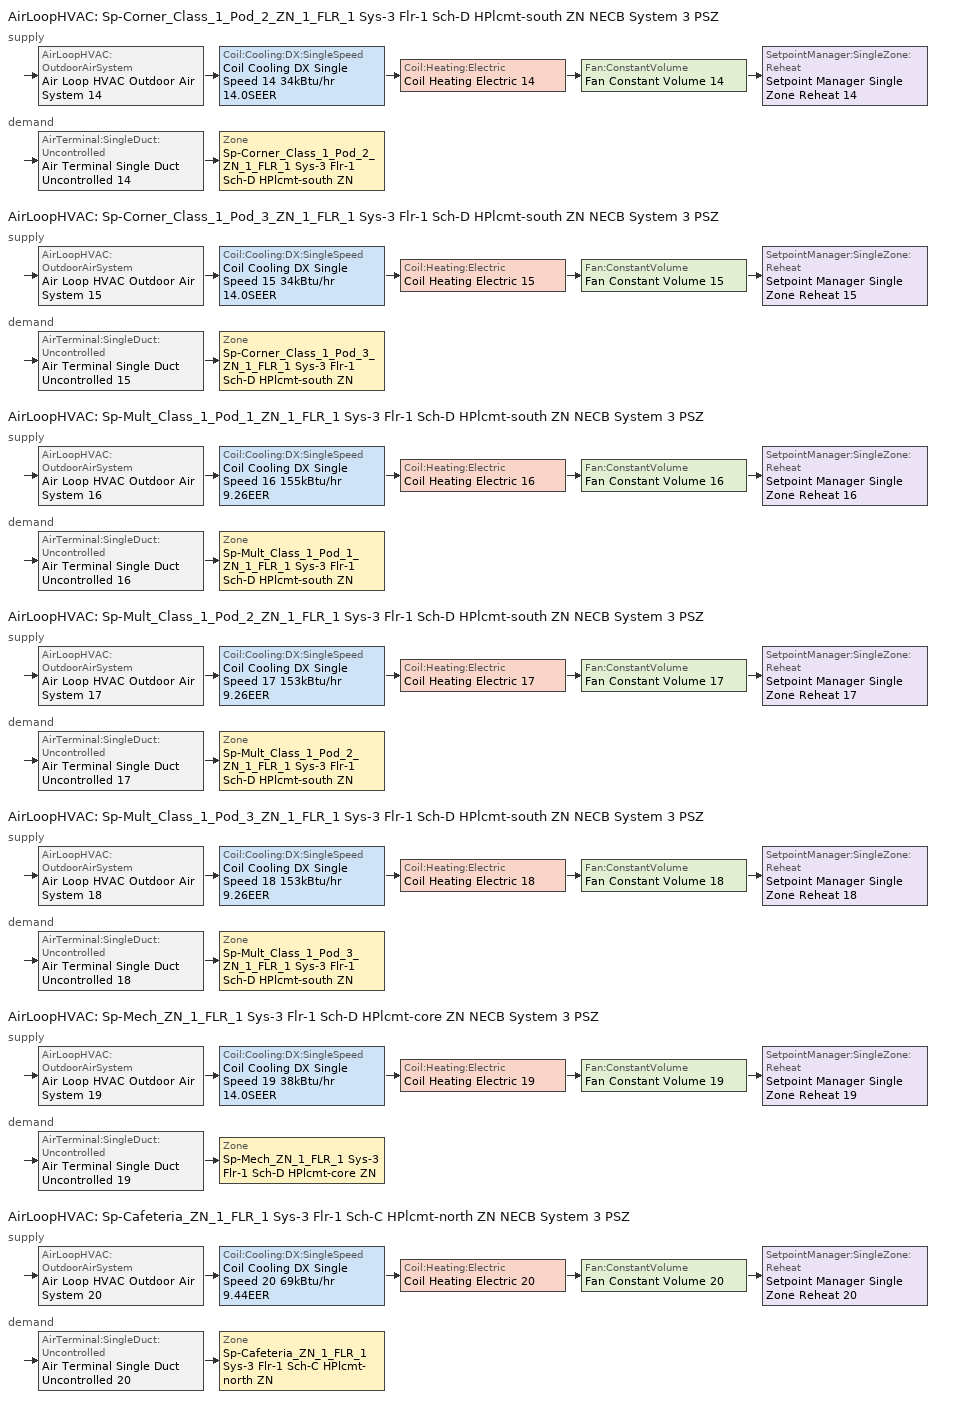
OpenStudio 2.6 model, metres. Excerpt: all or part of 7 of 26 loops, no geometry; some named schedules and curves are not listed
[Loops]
AirLoopHVAC 'Sp-Corner_Class_1_Pod_2_ZN_1_FLR_1 Sys-3 Flr-1 Sch-D HPlcmt-south ZN NECB System 3 PSZ'
 supply: AirLoopHVAC:OutdoorAirSystem 'Air Loop HVAC Outdoor Air System 14' > Coil:Cooling:DX:SingleSpeed 'Coil Cooling DX Single Speed 14 34kBtu/hr 14.0SEER' > Coil:Heating:Electric 'Coil Heating Electric 14' > Fan:ConstantVolume 'Fan Constant Volume 14' > SetpointManager:SingleZone:Reheat 'Setpoint Manager Single Zone Reheat 14'
 demand: AirTerminal:SingleDuct:Uncontrolled 'Air Terminal Single Duct Uncontrolled 14' > Zone 'Sp-Corner_Class_1_Pod_2_ZN_1_FLR_1 Sys-3 Flr-1 Sch-D HPlcmt-south ZN'
AirLoopHVAC 'Sp-Corner_Class_1_Pod_3_ZN_1_FLR_1 Sys-3 Flr-1 Sch-D HPlcmt-south ZN NECB System 3 PSZ'
 supply: AirLoopHVAC:OutdoorAirSystem 'Air Loop HVAC Outdoor Air System 15' > Coil:Cooling:DX:SingleSpeed 'Coil Cooling DX Single Speed 15 34kBtu/hr 14.0SEER' > Coil:Heating:Electric 'Coil Heating Electric 15' > Fan:ConstantVolume 'Fan Constant Volume 15' > SetpointManager:SingleZone:Reheat 'Setpoint Manager Single Zone Reheat 15'
 demand: AirTerminal:SingleDuct:Uncontrolled 'Air Terminal Single Duct Uncontrolled 15' > Zone 'Sp-Corner_Class_1_Pod_3_ZN_1_FLR_1 Sys-3 Flr-1 Sch-D HPlcmt-south ZN'
AirLoopHVAC 'Sp-Mult_Class_1_Pod_1_ZN_1_FLR_1 Sys-3 Flr-1 Sch-D HPlcmt-south ZN NECB System 3 PSZ'
 supply: AirLoopHVAC:OutdoorAirSystem 'Air Loop HVAC Outdoor Air System 16' > Coil:Cooling:DX:SingleSpeed 'Coil Cooling DX Single Speed 16 155kBtu/hr 9.26EER' > Coil:Heating:Electric 'Coil Heating Electric 16' > Fan:ConstantVolume 'Fan Constant Volume 16' > SetpointManager:SingleZone:Reheat 'Setpoint Manager Single Zone Reheat 16'
 demand: AirTerminal:SingleDuct:Uncontrolled 'Air Terminal Single Duct Uncontrolled 16' > Zone 'Sp-Mult_Class_1_Pod_1_ZN_1_FLR_1 Sys-3 Flr-1 Sch-D HPlcmt-south ZN'
AirLoopHVAC 'Sp-Mult_Class_1_Pod_2_ZN_1_FLR_1 Sys-3 Flr-1 Sch-D HPlcmt-south ZN NECB System 3 PSZ'
 supply: AirLoopHVAC:OutdoorAirSystem 'Air Loop HVAC Outdoor Air System 17' > Coil:Cooling:DX:SingleSpeed 'Coil Cooling DX Single Speed 17 153kBtu/hr 9.26EER' > Coil:Heating:Electric 'Coil Heating Electric 17' > Fan:ConstantVolume 'Fan Constant Volume 17' > SetpointManager:SingleZone:Reheat 'Setpoint Manager Single Zone Reheat 17'
 demand: AirTerminal:SingleDuct:Uncontrolled 'Air Terminal Single Duct Uncontrolled 17' > Zone 'Sp-Mult_Class_1_Pod_2_ZN_1_FLR_1 Sys-3 Flr-1 Sch-D HPlcmt-south ZN'
AirLoopHVAC 'Sp-Mult_Class_1_Pod_3_ZN_1_FLR_1 Sys-3 Flr-1 Sch-D HPlcmt-south ZN NECB System 3 PSZ'
 supply: AirLoopHVAC:OutdoorAirSystem 'Air Loop HVAC Outdoor Air System 18' > Coil:Cooling:DX:SingleSpeed 'Coil Cooling DX Single Speed 18 153kBtu/hr 9.26EER' > Coil:Heating:Electric 'Coil Heating Electric 18' > Fan:ConstantVolume 'Fan Constant Volume 18' > SetpointManager:SingleZone:Reheat 'Setpoint Manager Single Zone Reheat 18'
 demand: AirTerminal:SingleDuct:Uncontrolled 'Air Terminal Single Duct Uncontrolled 18' > Zone 'Sp-Mult_Class_1_Pod_3_ZN_1_FLR_1 Sys-3 Flr-1 Sch-D HPlcmt-south ZN'
AirLoopHVAC 'Sp-Mech_ZN_1_FLR_1 Sys-3 Flr-1 Sch-D HPlcmt-core ZN NECB System 3 PSZ'
 supply: AirLoopHVAC:OutdoorAirSystem 'Air Loop HVAC Outdoor Air System 19' > Coil:Cooling:DX:SingleSpeed 'Coil Cooling DX Single Speed 19 38kBtu/hr 14.0SEER' > Coil:Heating:Electric 'Coil Heating Electric 19' > Fan:ConstantVolume 'Fan Constant Volume 19' > SetpointManager:SingleZone:Reheat 'Setpoint Manager Single Zone Reheat 19'
 demand: AirTerminal:SingleDuct:Uncontrolled 'Air Terminal Single Duct Uncontrolled 19' > Zone 'Sp-Mech_ZN_1_FLR_1 Sys-3 Flr-1 Sch-D HPlcmt-core ZN'
AirLoopHVAC 'Sp-Cafeteria_ZN_1_FLR_1 Sys-3 Flr-1 Sch-C HPlcmt-north ZN NECB System 3 PSZ'
 supply: AirLoopHVAC:OutdoorAirSystem 'Air Loop HVAC Outdoor Air System 20' > Coil:Cooling:DX:SingleSpeed 'Coil Cooling DX Single Speed 20 69kBtu/hr 9.44EER' > Coil:Heating:Electric 'Coil Heating Electric 20' > Fan:ConstantVolume 'Fan Constant Volume 20' > SetpointManager:SingleZone:Reheat 'Setpoint Manager Single Zone Reheat 20'
 demand: AirTerminal:SingleDuct:Uncontrolled 'Air Terminal Single Duct Uncontrolled 20' > Zone 'Sp-Cafeteria_ZN_1_FLR_1 Sys-3 Flr-1 Sch-C HPlcmt-north ZN'
[Sizing:Zone] Zone Cooling Design Supply Air Temperature Input Method=SupplyAirTemperature; Zone Cooling Design Supply Air Temperature {C}=13; Zone Cooling Design Supply Air Temperature Difference {deltaC}=11.11; Zone Heating Design Supply Air Temperature Input Method=SupplyAirTemperature; Zone Heating Design Supply Air Temperature {C}=43; Zone Heating Design Supply Air Temperature Difference {deltaC}=11.11; Zone Cooling Design Supply Air Humidity Ratio {kg-H2O/kg-air}=0.0085; Zone Heating Design Supply Air Humidity Ratio {kg-H2O/kg-air}=0.008; Zone Heating Sizing Factor=1.3; Zone Cooling Sizing Factor=1.1; Cooling Design Air Flow Method=DesignDay; Heating Design Air Flow Method=DesignDay; Account for Dedicated Outdoor Air System=No; Dedicated Outdoor Air System Control Strategy=NeutralSupplyAir; Dedicated Outdoor Air Low Setpoint Temperature for Design {C}=autosize; Dedicated Outdoor Air High Setpoint Temperature for Design {C}=autosize
Sp-Corner_Class_1_Pod_2_ZN_1_FLR_1 Sys-3 Flr-1 Sch-D HPlcmt-south ZN; Sp-Corner_Class_1_Pod_3_ZN_1_FLR_1 Sys-3 Flr-1 Sch-D HPlcmt-south ZN; Sp-Mult_Class_1_Pod_1_ZN_1_FLR_1 Sys-3 Flr-1 Sch-D HPlcmt-south ZN; Sp-Mult_Class_1_Pod_2_ZN_1_FLR_1 Sys-3 Flr-1 Sch-D HPlcmt-south ZN; Sp-Mult_Class_1_Pod_3_ZN_1_FLR_1 Sys-3 Flr-1 Sch-D HPlcmt-south ZN; Sp-Mech_ZN_1_FLR_1 Sys-3 Flr-1 Sch-D HPlcmt-core ZN; Sp-Cafeteria_ZN_1_FLR_1 Sys-3 Flr-1 Sch-C HPlcmt-north ZN
[Zone equipment]
Sp-Corner_Class_1_Pod_2_ZN_1_FLR_1 Sys-3 Flr-1 Sch-D HPlcmt-south ZN: Air Terminal Single Duct Uncontrolled 14, Zone HVAC Baseboard Convective Electric 14
Sp-Corner_Class_1_Pod_3_ZN_1_FLR_1 Sys-3 Flr-1 Sch-D HPlcmt-south ZN: Air Terminal Single Duct Uncontrolled 15, Zone HVAC Baseboard Convective Electric 15
Sp-Mult_Class_1_Pod_1_ZN_1_FLR_1 Sys-3 Flr-1 Sch-D HPlcmt-south ZN: Air Terminal Single Duct Uncontrolled 16, Zone HVAC Baseboard Convective Electric 16
Sp-Mult_Class_1_Pod_2_ZN_1_FLR_1 Sys-3 Flr-1 Sch-D HPlcmt-south ZN: Air Terminal Single Duct Uncontrolled 17, Zone HVAC Baseboard Convective Electric 17
Sp-Mult_Class_1_Pod_3_ZN_1_FLR_1 Sys-3 Flr-1 Sch-D HPlcmt-south ZN: Air Terminal Single Duct Uncontrolled 18, Zone HVAC Baseboard Convective Electric 18
Sp-Mech_ZN_1_FLR_1 Sys-3 Flr-1 Sch-D HPlcmt-core ZN: Air Terminal Single Duct Uncontrolled 19, Zone HVAC Baseboard Convective Electric 19
Sp-Cafeteria_ZN_1_FLR_1 Sys-3 Flr-1 Sch-C HPlcmt-north ZN: Air Terminal Single Duct Uncontrolled 20, Zone HVAC Baseboard Convective Electric 20
[AirLoopHVAC] Design Supply Air Flow Rate {m3/s}=AutoSize
Name | Availability Schedule
Sp-Corner_Class_1_Pod_2_ZN_1_FLR_1 Sys-3 Flr-1 Sch-D HPlcmt-south ZN NECB System 3 PSZ | Sp-Corner_Class_1_Pod_2_ZN_1_FLR_1 Sys-3 Flr-1 Sch-D HPlcmt-south ZN NECB System 3 PSZ Occ Sch
Sp-Corner_Class_1_Pod_3_ZN_1_FLR_1 Sys-3 Flr-1 Sch-D HPlcmt-south ZN NECB System 3 PSZ | Sp-Corner_Class_1_Pod_3_ZN_1_FLR_1 Sys-3 Flr-1 Sch-D HPlcmt-south ZN NECB System 3 PSZ Occ Sch
Sp-Mult_Class_1_Pod_1_ZN_1_FLR_1 Sys-3 Flr-1 Sch-D HPlcmt-south ZN NECB System 3 PSZ | Sp-Mult_Class_1_Pod_1_ZN_1_FLR_1 Sys-3 Flr-1 Sch-D HPlcmt-south ZN NECB System 3 PSZ Occ Sch
Sp-Mult_Class_1_Pod_2_ZN_1_FLR_1 Sys-3 Flr-1 Sch-D HPlcmt-south ZN NECB System 3 PSZ | Sp-Mult_Class_1_Pod_2_ZN_1_FLR_1 Sys-3 Flr-1 Sch-D HPlcmt-south ZN NECB System 3 PSZ Occ Sch
Sp-Mult_Class_1_Pod_3_ZN_1_FLR_1 Sys-3 Flr-1 Sch-D HPlcmt-south ZN NECB System 3 PSZ | Sp-Mult_Class_1_Pod_3_ZN_1_FLR_1 Sys-3 Flr-1 Sch-D HPlcmt-south ZN NECB System 3 PSZ Occ Sch
Sp-Mech_ZN_1_FLR_1 Sys-3 Flr-1 Sch-D HPlcmt-core ZN NECB System 3 PSZ | Sp-Mech_ZN_1_FLR_1 Sys-3 Flr-1 Sch-D HPlcmt-core ZN NECB System 3 PSZ Occ Sch
Sp-Cafeteria_ZN_1_FLR_1 Sys-3 Flr-1 Sch-C HPlcmt-north ZN NECB System 3 PSZ | Sp-Cafeteria_ZN_1_FLR_1 Sys-3 Flr-1 Sch-C HPlcmt-north ZN NECB System 3 PSZ Occ Sch
[Sizing:System] Type of Load to Size On=Sensible; Design Outdoor Air Flow Rate {m3/s}=Autosize; Minimum System Air Flow Ratio=1; Preheat Design Temperature {C}=7; Preheat Design Humidity Ratio {kg-H2O/kg-Air}=0.008; Precool Design Temperature {C}=13; Precool Design Humidity Ratio {kg-H2O/kg-Air}=0.008; Central Cooling Design Supply Air Temperature {C}=13; Central Heating Design Supply Air Temperature {C}=43; Sizing Option=NonCoincident; 100% Outdoor Air in Cooling=No; 100% Outdoor Air in Heating=No; Central Cooling Design Supply Air Humidity Ratio {kg-H2O/kg-Air}=0.0085; Central Heating Design Supply Air Humidity Ratio {kg-H2O/kg-Air}=0.008; Cooling Design Air Flow Method=DesignDay; Cooling Design Air Flow Rate {m3/s}=0; Heating Design Air Flow Method=DesignDay; Heating Design Air Flow Rate {m3/s}=0; System Outdoor Air Method=ZoneSum; Zone Maximum Outdoor Air Fraction=1; Cooling Supply Air Flow Rate Per Floor Area {m3/s-m2}=0.00996765; Cooling Fraction of Autosized Cooling Supply Air Flow Rate=1; Cooling Supply Air Flow Rate Per Unit Cooling Capacity {m3/s-W}=3.94755e-05; Heating Supply Air Flow Rate Per Floor Area {m3/s-m2}=0.00996765; Heating Fraction of Autosized Heating Supply Air Flow Rate=1; Heating Fraction of Autosized Cooling Supply Air Flow Rate=1; Heating Supply Air Flow Rate Per Unit Heating Capacity {m3/s-W}=3.15882e-05; Cooling Design Capacity Method=CoolingDesignCapacity; Cooling Design Capacity {W}=autosize; Cooling Design Capacity Per Floor Area {W/m2}=234.7; Fraction of Autosized Cooling Design Capacity=1; Heating Design Capacity Method=HeatingDesignCapacity; Heating Design Capacity {W}=autosize; Heating Design Capacity Per Floor Area {W/m2}=157; Fraction of Autosized Heating Design Capacity=1; Central Cooling Capacity Control Method=OnOff
Sp-Corner_Class_1_Pod_2_ZN_1_FLR_1 Sys-3 Flr-1 Sch-D HPlcmt-south ZN NECB System 3 PSZ; Sp-Corner_Class_1_Pod_3_ZN_1_FLR_1 Sys-3 Flr-1 Sch-D HPlcmt-south ZN NECB System 3 PSZ; Sp-Mult_Class_1_Pod_1_ZN_1_FLR_1 Sys-3 Flr-1 Sch-D HPlcmt-south ZN NECB System 3 PSZ; Sp-Mult_Class_1_Pod_2_ZN_1_FLR_1 Sys-3 Flr-1 Sch-D HPlcmt-south ZN NECB System 3 PSZ; Sp-Mult_Class_1_Pod_3_ZN_1_FLR_1 Sys-3 Flr-1 Sch-D HPlcmt-south ZN NECB System 3 PSZ; Sp-Mech_ZN_1_FLR_1 Sys-3 Flr-1 Sch-D HPlcmt-core ZN NECB System 3 PSZ; Sp-Cafeteria_ZN_1_FLR_1 Sys-3 Flr-1 Sch-C HPlcmt-north ZN NECB System 3 PSZ
[Fan:ConstantVolume] Availability Schedule=Always On Discrete; Fan Efficiency=0.39975; Pressure Rise {Pa}=640; Maximum Flow Rate {m3/s}=AutoSize; Motor Efficiency=0.615
Fan Constant Volume 14; Fan Constant Volume 15; Fan Constant Volume 16; Fan Constant Volume 17; Fan Constant Volume 18; Fan Constant Volume 19; Fan Constant Volume 20
[Coil:Heating:Electric] Availability Schedule=Always On Discrete
Coil Heating Electric 14; Coil Heating Electric 15; Coil Heating Electric 16; Coil Heating Electric 17; Coil Heating Electric 18; Coil Heating Electric 19; Coil Heating Electric 20
[Coil:Cooling:DX:SingleSpeed] Availability Schedule=Always On Discrete; Rated Total Cooling Capacity {W}=autosize; Rated Sensible Heat Ratio=autosize; Rated Air Flow Rate {m3/s}=autosize; Rated Evaporator Fan Power Per Volume Flow Rate {W/(m3/s)}=773.3; Total Cooling Capacity Function of Temperature Curve=DXCOOL-NECB2011-REF-CAPFT; Total Cooling Capacity Function of Flow Fraction Curve=DXCOOL-NECB2011-REF-CAPFFLOW; Energy Input Ratio Function of Temperature Curve=DXCOOL-NECB2011-REF-COOLEIRFT; Energy Input Ratio Function of Flow Fraction Curve=DXCOOL-NECB2011-REF-COOLEIRFFLOW; Part Load Fraction Correlation Curve=DXCOOL-NECB2011-REF-COOLPLFFPLR; Condenser Type=AirCooled; Evaporative Condenser Effectiveness=0; Evaporative Condenser Air Flow Rate {m3/s}=Autosize; Evaporative Condenser Pump Rated Power Consumption {W}=Autosize; Crankcase Heater Capacity {W}=0; Maximum Outdoor Dry-Bulb Temperature for Crankcase Heater Operation {C}=0; Basin Heater Capacity {W/K}=0; Basin Heater Setpoint Temperature {C}=10
Name | Rated COP {W/W}
Coil Cooling DX Single Speed 14 34kBtu/hr 14.0SEER; Coil Cooling DX Single Speed 15 34kBtu/hr 14.0SEER; Coil Cooling DX Single Speed 19 38kBtu/hr 14.0SEER | 3.8248
Coil Cooling DX Single Speed 16 155kBtu/hr 9.26EER | 3.24263
Coil Cooling DX Single Speed 17 153kBtu/hr 9.26EER | 3.24064
Coil Cooling DX Single Speed 18 153kBtu/hr 9.26EER | 3.24094
Coil Cooling DX Single Speed 20 69kBtu/hr 9.44EER | 3.24175
[Controller:OutdoorAir] Minimum Outdoor Air Flow Rate {m3/s}=autosize; Maximum Outdoor Air Flow Rate {m3/s}=Autosize; Economizer Control Action Type=ModulateFlow; Lockout Type=NoLockout; Minimum Limit Type=FixedMinimum; High Humidity Control=No; Heat Recovery Bypass Control Type=BypassWhenWithinEconomizerLimits
Name | Economizer Control Type | Economizer Maximum Limit Dry-Bulb Temperature {C} | Economizer Maximum Limit Enthalpy {J/kg} | Economizer Minimum Limit Dry-Bulb Temperature {C} | Minimum Outdoor Air Schedule | Controller Mechanical Ventilation
Controller Outdoor Air 14 | NoEconomizer | 28 | 64000 | -100 | Sp-Corner_Class_1_Pod_2_ZN_1_FLR_1 Sys-3 Flr-1 Sch-D HPlcmt-south ZN NECB System 3 PSZ Occ Sch | Controller Mechanical Ventilation 14
Controller Outdoor Air 15 | NoEconomizer | 28 | 64000 | -100 | Sp-Corner_Class_1_Pod_3_ZN_1_FLR_1 Sys-3 Flr-1 Sch-D HPlcmt-south ZN NECB System 3 PSZ Occ Sch | Controller Mechanical Ventilation 15
Controller Outdoor Air 16 | DifferentialEnthalpy |  |  |  | Sp-Mult_Class_1_Pod_1_ZN_1_FLR_1 Sys-3 Flr-1 Sch-D HPlcmt-south ZN NECB System 3 PSZ Occ Sch | Controller Mechanical Ventilation 16
Controller Outdoor Air 17 | DifferentialEnthalpy |  |  |  | Sp-Mult_Class_1_Pod_2_ZN_1_FLR_1 Sys-3 Flr-1 Sch-D HPlcmt-south ZN NECB System 3 PSZ Occ Sch | Controller Mechanical Ventilation 17
Controller Outdoor Air 18 | DifferentialEnthalpy |  |  |  | Sp-Mult_Class_1_Pod_3_ZN_1_FLR_1 Sys-3 Flr-1 Sch-D HPlcmt-south ZN NECB System 3 PSZ Occ Sch | Controller Mechanical Ventilation 18
Controller Outdoor Air 19 | NoEconomizer | 28 | 64000 | -100 | Sp-Mech_ZN_1_FLR_1 Sys-3 Flr-1 Sch-D HPlcmt-core ZN NECB System 3 PSZ Occ Sch | Controller Mechanical Ventilation 19
Controller Outdoor Air 20 | DifferentialEnthalpy |  |  |  | Sp-Cafeteria_ZN_1_FLR_1 Sys-3 Flr-1 Sch-C HPlcmt-north ZN NECB System 3 PSZ Occ Sch | Controller Mechanical Ventilation 20
[Controller:MechanicalVentilation] Availability Schedule=Always On Discrete; System Outdoor Air Method=ZoneSum
Controller Mechanical Ventilation 14; Controller Mechanical Ventilation 15; Controller Mechanical Ventilation 16; Controller Mechanical Ventilation 17; Controller Mechanical Ventilation 18; Controller Mechanical Ventilation 19; Controller Mechanical Ventilation 20
[AirLoopHVAC:OutdoorAirSystem]
Name | Controller
Air Loop HVAC Outdoor Air System 14 | Controller Outdoor Air 14
Air Loop HVAC Outdoor Air System 15 | Controller Outdoor Air 15
Air Loop HVAC Outdoor Air System 16 | Controller Outdoor Air 16
Air Loop HVAC Outdoor Air System 17 | Controller Outdoor Air 17
Air Loop HVAC Outdoor Air System 18 | Controller Outdoor Air 18
Air Loop HVAC Outdoor Air System 19 | Controller Outdoor Air 19
Air Loop HVAC Outdoor Air System 20 | Controller Outdoor Air 20
[SetpointManager:SingleZone:Reheat] Minimum Supply Air Temperature {C}=13; Maximum Supply Air Temperature {C}=43
Name | Control Zone
Setpoint Manager Single Zone Reheat 14 | Sp-Corner_Class_1_Pod_2_ZN_1_FLR_1 Sys-3 Flr-1 Sch-D HPlcmt-south ZN
Setpoint Manager Single Zone Reheat 15 | Sp-Corner_Class_1_Pod_3_ZN_1_FLR_1 Sys-3 Flr-1 Sch-D HPlcmt-south ZN
Setpoint Manager Single Zone Reheat 16 | Sp-Mult_Class_1_Pod_1_ZN_1_FLR_1 Sys-3 Flr-1 Sch-D HPlcmt-south ZN
Setpoint Manager Single Zone Reheat 17 | Sp-Mult_Class_1_Pod_2_ZN_1_FLR_1 Sys-3 Flr-1 Sch-D HPlcmt-south ZN
Setpoint Manager Single Zone Reheat 18 | Sp-Mult_Class_1_Pod_3_ZN_1_FLR_1 Sys-3 Flr-1 Sch-D HPlcmt-south ZN
Setpoint Manager Single Zone Reheat 19 | Sp-Mech_ZN_1_FLR_1 Sys-3 Flr-1 Sch-D HPlcmt-core ZN
Setpoint Manager Single Zone Reheat 20 | Sp-Cafeteria_ZN_1_FLR_1 Sys-3 Flr-1 Sch-C HPlcmt-north ZN
[AirTerminal:SingleDuct:Uncontrolled] Availability Schedule=Always On Discrete; Maximum Air Flow Rate {m3/s}=AutoSize
Air Terminal Single Duct Uncontrolled 14; Air Terminal Single Duct Uncontrolled 15; Air Terminal Single Duct Uncontrolled 16; Air Terminal Single Duct Uncontrolled 17; Air Terminal Single Duct Uncontrolled 18; Air Terminal Single Duct Uncontrolled 19; Air Terminal Single Duct Uncontrolled 20
[ZoneHVAC:Baseboard:Convective:Electric] Availability Schedule=Always On Discrete; Nominal Capacity {W}=autosize; Efficiency=1
Zone HVAC Baseboard Convective Electric 14; Zone HVAC Baseboard Convective Electric 15; Zone HVAC Baseboard Convective Electric 16; Zone HVAC Baseboard Convective Electric 17; Zone HVAC Baseboard Convective Electric 18; Zone HVAC Baseboard Convective Electric 19; Zone HVAC Baseboard Convective Electric 20
[Schedule:Ruleset]
Name | Default Day Schedule | Summer Design Day Schedule | Winter Design Day Schedule
Sp-Cafeteria_ZN_1_FLR_1 Sys-3 Flr-1 Sch-C HPlcmt-north ZN NECB System 3 PSZ Occ Sch | Sp-Cafeteria_ZN_1_FLR_1 Sys-3 Flr-1 Sch-C HPlcmt-north ZN NECB System 3 PSZ Occ Sch Default | Sp-Cafeteria_ZN_1_FLR_1 Sys-3 Flr-1 Sch-C HPlcmt-north ZN NECB System 3 PSZ Occ Sch Summer Design Day | Sp-Cafeteria_ZN_1_FLR_1 Sys-3 Flr-1 Sch-C HPlcmt-north ZN NECB System 3 PSZ Occ Sch Winter Design Day
Sp-Corner_Class_1_Pod_2_ZN_1_FLR_1 Sys-3 Flr-1 Sch-D HPlcmt-south ZN NECB System 3 PSZ Occ Sch | Sp-Corner_Class_1_Pod_2_ZN_1_FLR_1 Sys-3 Flr-1 Sch-D HPlcmt-south ZN NECB System 3 PSZ Occ Sch Default | Sp-Corner_Class_1_Pod_2_ZN_1_FLR_1 Sys-3 Flr-1 Sch-D HPlcmt-south ZN NECB System 3 PSZ Occ Sch Summer Design Day | Sp-Corner_Class_1_Pod_2_ZN_1_FLR_1 Sys-3 Flr-1 Sch-D HPlcmt-south ZN NECB System 3 PSZ Occ Sch Winter Design Day
Sp-Corner_Class_1_Pod_3_ZN_1_FLR_1 Sys-3 Flr-1 Sch-D HPlcmt-south ZN NECB System 3 PSZ Occ Sch | Sp-Corner_Class_1_Pod_3_ZN_1_FLR_1 Sys-3 Flr-1 Sch-D HPlcmt-south ZN NECB System 3 PSZ Occ Sch Default | Sp-Corner_Class_1_Pod_3_ZN_1_FLR_1 Sys-3 Flr-1 Sch-D HPlcmt-south ZN NECB System 3 PSZ Occ Sch Summer Design Day | Sp-Corner_Class_1_Pod_3_ZN_1_FLR_1 Sys-3 Flr-1 Sch-D HPlcmt-south ZN NECB System 3 PSZ Occ Sch Winter Design Day
Sp-Mech_ZN_1_FLR_1 Sys-3 Flr-1 Sch-D HPlcmt-core ZN NECB System 3 PSZ Occ Sch | Sp-Mech_ZN_1_FLR_1 Sys-3 Flr-1 Sch-D HPlcmt-core ZN NECB System 3 PSZ Occ Sch Default | Sp-Mech_ZN_1_FLR_1 Sys-3 Flr-1 Sch-D HPlcmt-core ZN NECB System 3 PSZ Occ Sch Summer Design Day | Sp-Mech_ZN_1_FLR_1 Sys-3 Flr-1 Sch-D HPlcmt-core ZN NECB System 3 PSZ Occ Sch Winter Design Day
Sp-Mult_Class_1_Pod_1_ZN_1_FLR_1 Sys-3 Flr-1 Sch-D HPlcmt-south ZN NECB System 3 PSZ Occ Sch | Sp-Mult_Class_1_Pod_1_ZN_1_FLR_1 Sys-3 Flr-1 Sch-D HPlcmt-south ZN NECB System 3 PSZ Occ Sch Default | Sp-Mult_Class_1_Pod_1_ZN_1_FLR_1 Sys-3 Flr-1 Sch-D HPlcmt-south ZN NECB System 3 PSZ Occ Sch Summer Design Day | Sp-Mult_Class_1_Pod_1_ZN_1_FLR_1 Sys-3 Flr-1 Sch-D HPlcmt-south ZN NECB System 3 PSZ Occ Sch Winter Design Day
Sp-Mult_Class_1_Pod_2_ZN_1_FLR_1 Sys-3 Flr-1 Sch-D HPlcmt-south ZN NECB System 3 PSZ Occ Sch | Sp-Mult_Class_1_Pod_2_ZN_1_FLR_1 Sys-3 Flr-1 Sch-D HPlcmt-south ZN NECB System 3 PSZ Occ Sch Default | Sp-Mult_Class_1_Pod_2_ZN_1_FLR_1 Sys-3 Flr-1 Sch-D HPlcmt-south ZN NECB System 3 PSZ Occ Sch Summer Design Day | Sp-Mult_Class_1_Pod_2_ZN_1_FLR_1 Sys-3 Flr-1 Sch-D HPlcmt-south ZN NECB System 3 PSZ Occ Sch Winter Design Day
Sp-Mult_Class_1_Pod_3_ZN_1_FLR_1 Sys-3 Flr-1 Sch-D HPlcmt-south ZN NECB System 3 PSZ Occ Sch | Sp-Mult_Class_1_Pod_3_ZN_1_FLR_1 Sys-3 Flr-1 Sch-D HPlcmt-south ZN NECB System 3 PSZ Occ Sch Default | Sp-Mult_Class_1_Pod_3_ZN_1_FLR_1 Sys-3 Flr-1 Sch-D HPlcmt-south ZN NECB System 3 PSZ Occ Sch Summer Design Day | Sp-Mult_Class_1_Pod_3_ZN_1_FLR_1 Sys-3 Flr-1 Sch-D HPlcmt-south ZN NECB System 3 PSZ Occ Sch Winter Design Day
[Schedule:Constant]
Always On Discrete: Value=1
[Curve:Biquadratic] Minimum Value of x=13; Maximum Value of x=24; Minimum Value of y=24; Maximum Value of y=46
Name | Coefficient1 Constant | Coefficient2 x | Coefficient3 x**2 | Coefficient4 y | Coefficient5 y**2 | Coefficient6 x*y
DXCOOL-NECB2011-REF-CAPFT | 0.867905 | 0.0142459 | 0.00055436 | -0.0075575 | 3.3e-05 | -0.0001918
DXCOOL-NECB2011-REF-COOLEIRFT | 0.116936 | 0.0284933 | -0.0004112 | 0.0214108 | 0.00016103 | -0.0006791
[Curve:Quadratic] Coefficient1 Constant=1; Coefficient2 x=0; Coefficient3 x**2=0; Minimum Value of x=0; Maximum Value of x=1
DXCOOL-NECB2011-REF-CAPFFLOW; DXCOOL-NECB2011-REF-COOLEIRFFLOW
